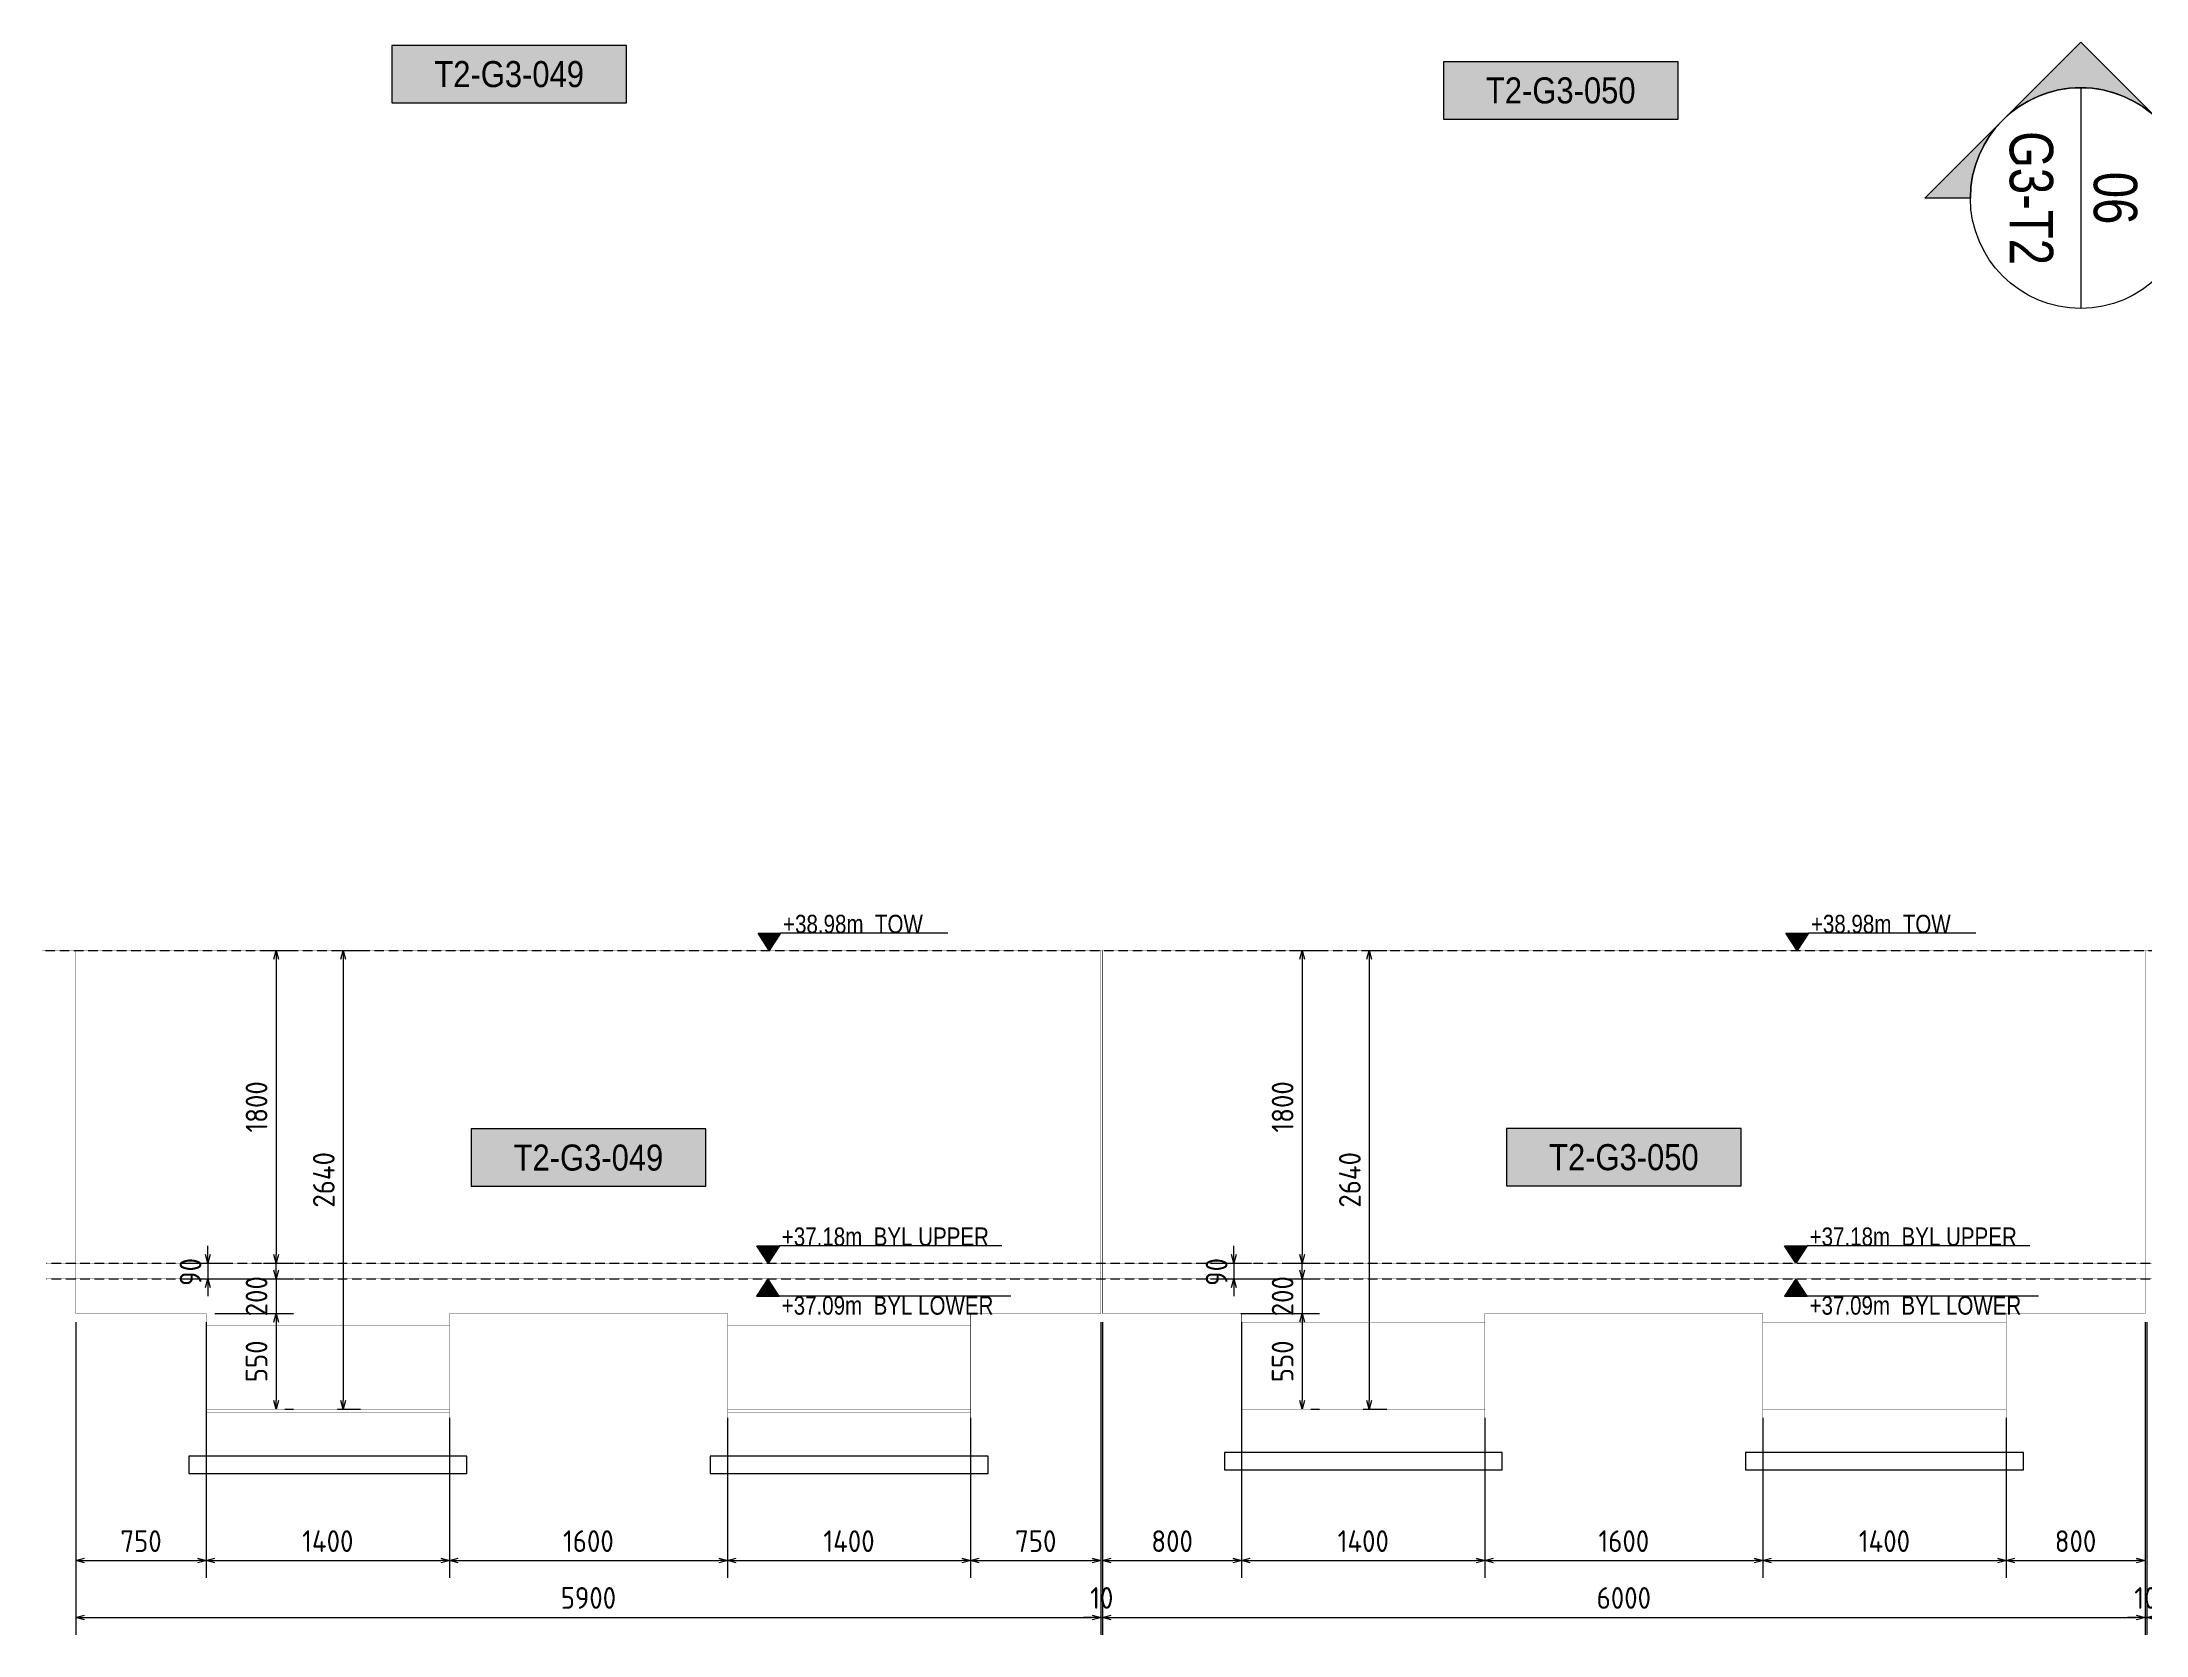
# Model space of a CAD drawing. Header units: centimetres. Extents: x -6122352 to 7132207, y -1694241 to 1947892.
# Drawn here: x 3381935 to 3394045, y 659516 to 668686 of the extents above; entities that cross this region are included whole.
import ezdxf
from ezdxf.enums import TextEntityAlignment as Align

# ---------------------------------------------------------------- set-up
doc = ezdxf.new("R2010")
doc.units = ezdxf.units.CM
doc.header["$MEASUREMENT"] = 0
doc.header["$PDMODE"] = 66
doc.header["$PDSIZE"] = 100
doc.linetypes.add('DASHED2', pattern=[0.375, 0.25, -0.125])
doc.linetypes.add('HIDDEN', pattern=[0.375, 0.25, -0.125])
for name, color, linetype in [('00-MI-DIM', 7, 'Continuous'), ('@MI-TYPE-01', 30, 'Continuous'), ('@MI-TYPE-02', 6, 'Continuous'), ('JML-Dimension', 1, 'Continuous'), ('PANEL-TAGS', 7, 'Continuous'), ('SECTION', 130, 'Continuous')]:
    doc.layers.add(name, color=color, linetype=linetype)
doc.styles.add('Arial Narrow', font='ARIALN.TTF', dxfattribs={"width": 0.95, "height": 500})
doc.styles.add('PANELTAG_STYLE', font='arial.ttf')
doc.styles.add('Schueco-BEMSTIL', font='isocpeur.ttf', dxfattribs={"width": 0.9})
doc.styles.add('txt-Pisa-std', font='arial.ttf', dxfattribs={"width": 0.8})
doc.dimstyles.new('MI- JWC-TXT-2.5 MM', dxfattribs={"dimscale": 1.5, "dimtxt": 2.5, "dimasz": 1, "dimexe": 2, "dimexo": 1, "dimgap": 1, "dimtad": 1, "dimdec": 0, "dimdsep": 46, "dimtxsty": 'Schueco-BEMSTIL', "dimblk": 'OPEN30', "dimcen": 0, "dimdle": 2, "dimclrd": 140, "dimclre": 8, "dimclrt": 40, "dimadec": 0, "dimazin": 2, "dimtfac": 1, "dimtdec": 0, "dimtix": 1, "dimtmove": 2, "dimatfit": 3, "dimldrblk": 'OPEN', "dimfxl": 2, "dimlwd": -1, "dimlwe": -1, "dimarcsym": 0})

# ---------------------------------------------------------------- blocks, each defined once
blk = doc.blocks.new('*U1871')
h = blk.add_hatch(color=94)
edge = h.paths.add_edge_path()
edge.add_line((0, -6.35), (0, -8.98))
edge.add_line((0, -8.98), (-8.98, 0))
edge.add_line((-8.98, 0), (0, 8.98))
edge.add_line((0, 8.98), (0, 6.35))
edge.add_arc((0, 0), 6.35, 90, 270)
at = {"color": 94}
blk.add_line((-6.35, 0), (6.35, 0), dxfattribs=at)
for points in [[(0, -6.35), (0, -8.98), (-8.98, 0), (0, 8.98), (0, 6.35, 1)], [(-4.49, 4.49, 0.414214), (-4.49, -4.49), (-8.98, 0), (-4.49, 4.49)]]:
    blk.add_lwpolyline(points, format="xyb", close=True)
blk.add_circle((0, 0), 6.35, dxfattribs=at)
at = {"style": 'Arial Narrow', "width": 0.95, "flags": 8}
blk.add_attdef('VIEWNUMBER', text='', height=2.5, dxfattribs=at).set_placement((0, 0), align=Align.BOTTOM_CENTER)
blk.add_attdef('SHEETNUMBER', text='', height=2.5, dxfattribs=at).set_placement((0, -1.59), align=Align.TOP_CENTER)
blk = doc.blocks.new('PANELTAG')
at = {"layer": 'PANEL-TAGS', "color": 1}
blk.add_lwpolyline([(-13.5, -3.3), (13.5, -3.3), (13.5, 3.3), (-13.5, 3.3)], close=True, dxfattribs=at)
at = {"layer": 'PANEL-TAGS', "color": 40, "true_color": 0xffd700}
blk.add_solid([(-13.5, -3.3), (13.5, -3.3), (-13.5, 3.3), (13.5, 3.3)], dxfattribs=at)
at = {"layer": 'PANEL-TAGS', "color": 5, "style": 'PANELTAG_STYLE', "width": 0.85}
blk.add_attdef('TAGNO', text='', height=3, dxfattribs=at).set_placement((0, 0), align=Align.MIDDLE)
blk = doc.blocks.new('*U2058')
at = {"layer": 'JML-Dimension'}
h = blk.add_hatch(color=10, dxfattribs=at)
h.dxf.hatch_style = 1
h.paths.add_polyline_path([(0, 0), (-1.54, 2.37), (1.54, 2.37)])
blk.add_line((24.31, 2.37), (1.54, 2.37), dxfattribs=at)
blk.add_lwpolyline([(0, 0), (-1.54, 2.37), (1.54, 2.37), (0, 0)], dxfattribs=at)
at = {"color": 5, "style": 'txt-Pisa-std', "width": 0.8}
blk.add_attdef('+0.0', text='', height=2.5, dxfattribs=at).set_placement((1.87, 2.37), align=Align.BOTTOM_LEFT)
blk = doc.blocks.new('_Open30')
at = {"color": 0, "linetype": 'ByBlock', "lineweight": -2}
for p, q in [((-1, 0.27), (0, 0)), ((0, 0), (-1, -0.27)), ((0, 0), (-1, 0))]:
    blk.add_line(p, q, dxfattribs=at)
blk = doc.blocks.new('*D2187')
at = {"layer": '@MI-TYPE-01', "color": 8, "transparency": 16777216}
for p, q in [((3383635, 663456), (3383769, 663456)), ((3383635, 660816), (3383769, 660816))]:
    blk.add_line(p, q, dxfattribs=at)
at = {"layer": '@MI-TYPE-01', "color": 140, "transparency": 16777216}
blk.add_line((3383669, 663406), (3383669, 660866), dxfattribs=at)
at = {"layer": 'Defpoints', "color": 0, "transparency": 16777216}
for p in [(3383585, 663456), (3383585, 660816), (3383669, 660816)]:
    blk.add_point(p, dxfattribs=at)
at = {"layer": '@MI-TYPE-01', "color": 140, "transparency": 16777216, "xscale": 50, "yscale": 50, "zscale": 50}
for p, rotation in [((3383669, 663456), 90), ((3383669, 660816), 270)]:
    blk.add_blockref('_Open30', p, dxfattribs=dict(at, rotation=rotation))
at = {"layer": '@MI-TYPE-01', "color": 40, "transparency": 16777216, "insert": (3383557, 662136), "char_height": 125, "attachment_point": 5, "rotation": 90, "style": 'Schueco-BEMSTIL'}
blk.add_mtext('2640', dxfattribs=at)
blk = doc.blocks.new('_Open')
at = {"color": 0, "linetype": 'ByBlock', "lineweight": -2}
for p, q in [((-1, 0.2), (0, 0)), ((-1, -0.2), (0, 0)), ((0, 0), (-1, 0))]:
    blk.add_line(p, q, dxfattribs=at)
blk = doc.blocks.new('*D2188')
at = {"layer": '@MI-TYPE-01', "color": 8, "transparency": 16777216}
for p, q in [((3383209, 663456), (3383382, 663456)), ((3383209, 661656), (3383382, 661656))]:
    blk.add_line(p, q, dxfattribs=at)
at = {"layer": '@MI-TYPE-01', "color": 140, "transparency": 16777216}
blk.add_line((3383282, 663406), (3383282, 661706), dxfattribs=at)
at = {"layer": 'Defpoints', "color": 0, "transparency": 16777216}
for p in [(3383159, 663456), (3383159, 661656), (3383282, 661656)]:
    blk.add_point(p, dxfattribs=at)
at = {"layer": '@MI-TYPE-01', "color": 140, "transparency": 16777216, "xscale": 50, "yscale": 50, "zscale": 50}
for p, rotation in [((3383282, 663456), 90), ((3383282, 661656), 270)]:
    blk.add_blockref('_Open30', p, dxfattribs=dict(at, rotation=rotation))
at = {"layer": '@MI-TYPE-01', "color": 40, "transparency": 16777216, "insert": (3383170, 662556), "char_height": 125, "attachment_point": 5, "rotation": 90, "style": 'Schueco-BEMSTIL'}
blk.add_mtext('1800', dxfattribs=at)
blk = doc.blocks.new('*D2189')
at = {"layer": '@MI-TYPE-01', "color": 140, "transparency": 16777216}
for p, q in [((3382890, 661706), (3382890, 661756)), ((3382890, 661656), (3382890, 661566)), ((3382890, 661516), (3382890, 661466))]:
    blk.add_line(p, q, dxfattribs=at)
at = {"layer": '@MI-TYPE-01', "color": 8, "transparency": 16777216}
for p, q in [((3382779, 661656), (3382990, 661656)), ((3382781, 661566), (3382990, 661566))]:
    blk.add_line(p, q, dxfattribs=at)
at = {"layer": 'Defpoints', "color": 0, "transparency": 16777216}
for p in [(3382729, 661656), (3382731, 661566), (3382890, 661566)]:
    blk.add_point(p, dxfattribs=at)
at = {"layer": '@MI-TYPE-01', "color": 140, "transparency": 16777216, "xscale": 50, "yscale": 50, "zscale": 50}
for p, rotation in [((3382890, 661656), 270), ((3382890, 661566), 90)]:
    blk.add_blockref('_Open30', p, dxfattribs=dict(at, rotation=rotation))
at = {"layer": '@MI-TYPE-01', "color": 40, "transparency": 16777216, "insert": (3382790, 661606), "char_height": 125, "attachment_point": 5, "rotation": 90, "style": 'Schueco-BEMSTIL'}
blk.add_mtext('90', dxfattribs=at)
blk = doc.blocks.new('*D2190')
at = {"layer": '@MI-TYPE-01', "color": 8, "transparency": 16777216}
for p, q in [((3382781, 661566), (3383382, 661566)), ((3382930, 661366), (3383382, 661366))]:
    blk.add_line(p, q, dxfattribs=at)
at = {"layer": '@MI-TYPE-01', "color": 140, "transparency": 16777216}
for p, q in [((3383282, 661616), (3383282, 661666)), ((3383282, 661566), (3383282, 661366)), ((3383282, 661316), (3383282, 661266))]:
    blk.add_line(p, q, dxfattribs=at)
at = {"layer": 'Defpoints', "color": 0, "transparency": 16777216}
for p in [(3382731, 661566), (3382880, 661366), (3383282, 661366)]:
    blk.add_point(p, dxfattribs=at)
at = {"layer": '@MI-TYPE-01', "color": 140, "transparency": 16777216, "xscale": 50, "yscale": 50, "zscale": 50}
for p, rotation in [((3383282, 661566), 270), ((3383282, 661366), 90)]:
    blk.add_blockref('_Open30', p, dxfattribs=dict(at, rotation=rotation))
at = {"layer": '@MI-TYPE-01', "color": 40, "transparency": 16777216, "insert": (3383170, 661466), "char_height": 125, "attachment_point": 5, "rotation": 90, "style": 'Schueco-BEMSTIL'}
blk.add_mtext('200', dxfattribs=at)
blk = doc.blocks.new('*D2191')
at = {"layer": '@MI-TYPE-01', "color": 8, "transparency": 16777216}
for p, q in [((3382930, 661366), (3383382, 661366)), ((3383332, 660816), (3383382, 660816))]:
    blk.add_line(p, q, dxfattribs=at)
at = {"layer": '@MI-TYPE-01', "color": 140, "transparency": 16777216}
blk.add_line((3383282, 661316), (3383282, 660866), dxfattribs=at)
at = {"layer": 'Defpoints', "color": 0, "transparency": 16777216}
for p in [(3382880, 661366), (3383282, 660816), (3383282, 660816)]:
    blk.add_point(p, dxfattribs=at)
at = {"layer": '@MI-TYPE-01', "color": 140, "transparency": 16777216, "xscale": 50, "yscale": 50, "zscale": 50}
for p, rotation in [((3383282, 661366), 90), ((3383282, 660816), 270)]:
    blk.add_blockref('_Open30', p, dxfattribs=dict(at, rotation=rotation))
at = {"layer": '@MI-TYPE-01', "color": 40, "transparency": 16777216, "insert": (3383170, 661091), "char_height": 125, "attachment_point": 5, "rotation": 90, "style": 'Schueco-BEMSTIL'}
blk.add_mtext('550', dxfattribs=at)
blk = doc.blocks.new('*D2192')
at = {"layer": '@MI-TYPE-01', "color": 8, "transparency": 16777216}
for p, q in [((3382130, 661316), (3382130, 659844)), ((3382880, 661316), (3382880, 659844))]:
    blk.add_line(p, q, dxfattribs=at)
at = {"layer": '@MI-TYPE-01', "color": 140, "transparency": 16777216}
blk.add_line((3382180, 659944), (3382830, 659944), dxfattribs=at)
at = {"layer": 'Defpoints', "color": 0, "transparency": 16777216}
for p in [(3382130, 661366), (3382880, 661366), (3382880, 659944)]:
    blk.add_point(p, dxfattribs=at)
at = {"layer": '@MI-TYPE-01', "color": 140, "transparency": 16777216, "xscale": 50, "yscale": 50, "zscale": 50, "rotation": 180}
blk.add_blockref('_Open30', (3382130, 659944), dxfattribs=at)
at = {"layer": '@MI-TYPE-01', "color": 140, "transparency": 16777216, "xscale": 50, "yscale": 50, "zscale": 50}
blk.add_blockref('_Open30', (3382880, 659944), dxfattribs=at)
at = {"layer": '@MI-TYPE-01', "color": 40, "transparency": 16777216, "insert": (3382505, 660056), "char_height": 125, "attachment_point": 5, "style": 'Schueco-BEMSTIL'}
blk.add_mtext('750', dxfattribs=at)
blk = doc.blocks.new('*D2193')
at = {"layer": '@MI-TYPE-01', "color": 8, "transparency": 16777216}
for p, q in [((3382880, 661316), (3382880, 659844)), ((3384280, 660766), (3384280, 659844))]:
    blk.add_line(p, q, dxfattribs=at)
at = {"layer": '@MI-TYPE-01', "color": 140, "transparency": 16777216}
blk.add_line((3382930, 659944), (3384230, 659944), dxfattribs=at)
at = {"layer": 'Defpoints', "color": 0, "transparency": 16777216}
for p in [(3382880, 661366), (3384280, 660816), (3384280, 659944)]:
    blk.add_point(p, dxfattribs=at)
at = {"layer": '@MI-TYPE-01', "color": 140, "transparency": 16777216, "xscale": 50, "yscale": 50, "zscale": 50, "rotation": 180}
blk.add_blockref('_Open30', (3382880, 659944), dxfattribs=at)
at = {"layer": '@MI-TYPE-01', "color": 140, "transparency": 16777216, "xscale": 50, "yscale": 50, "zscale": 50}
blk.add_blockref('_Open30', (3384280, 659944), dxfattribs=at)
at = {"layer": '@MI-TYPE-01', "color": 40, "transparency": 16777216, "insert": (3383580, 660056), "char_height": 125, "attachment_point": 5, "style": 'Schueco-BEMSTIL'}
blk.add_mtext('1400', dxfattribs=at)
blk = doc.blocks.new('*D2194')
at = {"layer": '@MI-TYPE-01', "color": 8, "transparency": 16777216}
for p, q in [((3384280, 660766), (3384280, 659844)), ((3385880, 660766), (3385880, 659844))]:
    blk.add_line(p, q, dxfattribs=at)
at = {"layer": '@MI-TYPE-01', "color": 140, "transparency": 16777216}
blk.add_line((3384330, 659944), (3385830, 659944), dxfattribs=at)
at = {"layer": 'Defpoints', "color": 0, "transparency": 16777216}
for p in [(3384280, 660816), (3385880, 660816), (3385880, 659944)]:
    blk.add_point(p, dxfattribs=at)
at = {"layer": '@MI-TYPE-01', "color": 140, "transparency": 16777216, "xscale": 50, "yscale": 50, "zscale": 50, "rotation": 180}
blk.add_blockref('_Open30', (3384280, 659944), dxfattribs=at)
at = {"layer": '@MI-TYPE-01', "color": 140, "transparency": 16777216, "xscale": 50, "yscale": 50, "zscale": 50}
blk.add_blockref('_Open30', (3385880, 659944), dxfattribs=at)
at = {"layer": '@MI-TYPE-01', "color": 40, "transparency": 16777216, "insert": (3385080, 660056), "char_height": 125, "attachment_point": 5, "style": 'Schueco-BEMSTIL'}
blk.add_mtext('1600', dxfattribs=at)
blk = doc.blocks.new('*D2195')
at = {"layer": '@MI-TYPE-01', "color": 8, "transparency": 16777216}
for p, q in [((3385880, 660766), (3385880, 659844)), ((3387280, 660766), (3387280, 659844))]:
    blk.add_line(p, q, dxfattribs=at)
at = {"layer": '@MI-TYPE-01', "color": 140, "transparency": 16777216}
blk.add_line((3385930, 659944), (3387230, 659944), dxfattribs=at)
at = {"layer": 'Defpoints', "color": 0, "transparency": 16777216}
for p in [(3385880, 660816), (3387280, 660816), (3387280, 659944)]:
    blk.add_point(p, dxfattribs=at)
at = {"layer": '@MI-TYPE-01', "color": 140, "transparency": 16777216, "xscale": 50, "yscale": 50, "zscale": 50, "rotation": 180}
blk.add_blockref('_Open30', (3385880, 659944), dxfattribs=at)
at = {"layer": '@MI-TYPE-01', "color": 140, "transparency": 16777216, "xscale": 50, "yscale": 50, "zscale": 50}
blk.add_blockref('_Open30', (3387280, 659944), dxfattribs=at)
at = {"layer": '@MI-TYPE-01', "color": 40, "transparency": 16777216, "insert": (3386580, 660056), "char_height": 125, "attachment_point": 5, "style": 'Schueco-BEMSTIL'}
blk.add_mtext('1400', dxfattribs=at)
blk = doc.blocks.new('*D2196')
at = {"layer": '@MI-TYPE-01', "color": 8, "transparency": 16777216}
for p, q in [((3388030, 661316), (3388030, 659844)), ((3387280, 660766), (3387280, 659844))]:
    blk.add_line(p, q, dxfattribs=at)
at = {"layer": '@MI-TYPE-01', "color": 140, "transparency": 16777216}
blk.add_line((3387330, 659944), (3387980, 659944), dxfattribs=at)
at = {"layer": 'Defpoints', "color": 0, "transparency": 16777216}
for p in [(3388030, 661366), (3387280, 660816), (3388030, 659944)]:
    blk.add_point(p, dxfattribs=at)
at = {"layer": '@MI-TYPE-01', "color": 140, "transparency": 16777216, "xscale": 50, "yscale": 50, "zscale": 50, "rotation": 180}
blk.add_blockref('_Open30', (3387280, 659944), dxfattribs=at)
at = {"layer": '@MI-TYPE-01', "color": 140, "transparency": 16777216, "xscale": 50, "yscale": 50, "zscale": 50}
blk.add_blockref('_Open30', (3388030, 659944), dxfattribs=at)
at = {"layer": '@MI-TYPE-01', "color": 40, "transparency": 16777216, "insert": (3387655, 660056), "char_height": 125, "attachment_point": 5, "style": 'Schueco-BEMSTIL'}
blk.add_mtext('750', dxfattribs=at)
blk = doc.blocks.new('*D2197')
at = {"layer": '@MI-TYPE-01', "color": 8, "transparency": 16777216}
for p, q in [((3382130, 661316), (3382130, 659516)), ((3388030, 661316), (3388030, 659516))]:
    blk.add_line(p, q, dxfattribs=at)
at = {"layer": '@MI-TYPE-01', "color": 140, "transparency": 16777216}
blk.add_line((3382180, 659616), (3387980, 659616), dxfattribs=at)
at = {"layer": 'Defpoints', "color": 0, "transparency": 16777216}
for p in [(3382130, 661366), (3388030, 661366), (3388030, 659616)]:
    blk.add_point(p, dxfattribs=at)
at = {"layer": '@MI-TYPE-01', "color": 140, "transparency": 16777216, "xscale": 50, "yscale": 50, "zscale": 50, "rotation": 180}
blk.add_blockref('_Open30', (3382130, 659616), dxfattribs=at)
at = {"layer": '@MI-TYPE-01', "color": 140, "transparency": 16777216, "xscale": 50, "yscale": 50, "zscale": 50}
blk.add_blockref('_Open30', (3388030, 659616), dxfattribs=at)
at = {"layer": '@MI-TYPE-01', "color": 40, "transparency": 16777216, "insert": (3385080, 659729), "char_height": 125, "attachment_point": 5, "style": 'Schueco-BEMSTIL'}
blk.add_mtext('5900', dxfattribs=at)
blk = doc.blocks.new('*D2198')
at = {"layer": '@MI-TYPE-01', "color": 8, "transparency": 16777216}
for p, q in [((3388040, 661316), (3388040, 659844)), ((3388840, 661316), (3388840, 659844))]:
    blk.add_line(p, q, dxfattribs=at)
at = {"layer": '@MI-TYPE-01', "color": 140, "transparency": 16777216}
blk.add_line((3388090, 659944), (3388790, 659944), dxfattribs=at)
at = {"layer": 'Defpoints', "color": 0, "transparency": 16777216}
for p in [(3388040, 661366), (3388840, 661366), (3388840, 659944)]:
    blk.add_point(p, dxfattribs=at)
at = {"layer": '@MI-TYPE-01', "color": 140, "transparency": 16777216, "xscale": 50, "yscale": 50, "zscale": 50, "rotation": 180}
blk.add_blockref('_Open30', (3388040, 659944), dxfattribs=at)
at = {"layer": '@MI-TYPE-01', "color": 140, "transparency": 16777216, "xscale": 50, "yscale": 50, "zscale": 50}
blk.add_blockref('_Open30', (3388840, 659944), dxfattribs=at)
at = {"layer": '@MI-TYPE-01', "color": 40, "transparency": 16777216, "insert": (3388440, 660056), "char_height": 125, "attachment_point": 5, "style": 'Schueco-BEMSTIL'}
blk.add_mtext('800', dxfattribs=at)
blk = doc.blocks.new('*D2199')
at = {"layer": '@MI-TYPE-01', "color": 8, "transparency": 16777216}
for p, q in [((3388840, 661316), (3388840, 659844)), ((3390240, 660766), (3390240, 659844))]:
    blk.add_line(p, q, dxfattribs=at)
at = {"layer": '@MI-TYPE-01', "color": 140, "transparency": 16777216}
blk.add_line((3388890, 659944), (3390190, 659944), dxfattribs=at)
at = {"layer": 'Defpoints', "color": 0, "transparency": 16777216}
for p in [(3388840, 661366), (3390240, 660816), (3390240, 659944)]:
    blk.add_point(p, dxfattribs=at)
at = {"layer": '@MI-TYPE-01', "color": 140, "transparency": 16777216, "xscale": 50, "yscale": 50, "zscale": 50, "rotation": 180}
blk.add_blockref('_Open30', (3388840, 659944), dxfattribs=at)
at = {"layer": '@MI-TYPE-01', "color": 140, "transparency": 16777216, "xscale": 50, "yscale": 50, "zscale": 50}
blk.add_blockref('_Open30', (3390240, 659944), dxfattribs=at)
at = {"layer": '@MI-TYPE-01', "color": 40, "transparency": 16777216, "insert": (3389540, 660056), "char_height": 125, "attachment_point": 5, "style": 'Schueco-BEMSTIL'}
blk.add_mtext('1400', dxfattribs=at)
blk = doc.blocks.new('*D2200')
at = {"layer": '@MI-TYPE-01', "color": 8, "transparency": 16777216}
for p, q in [((3390240, 660766), (3390240, 659844)), ((3391840, 660766), (3391840, 659844))]:
    blk.add_line(p, q, dxfattribs=at)
at = {"layer": '@MI-TYPE-01', "color": 140, "transparency": 16777216}
blk.add_line((3390290, 659944), (3391790, 659944), dxfattribs=at)
at = {"layer": 'Defpoints', "color": 0, "transparency": 16777216}
for p in [(3390240, 660816), (3391840, 660816), (3391840, 659944)]:
    blk.add_point(p, dxfattribs=at)
at = {"layer": '@MI-TYPE-01', "color": 140, "transparency": 16777216, "xscale": 50, "yscale": 50, "zscale": 50, "rotation": 180}
blk.add_blockref('_Open30', (3390240, 659944), dxfattribs=at)
at = {"layer": '@MI-TYPE-01', "color": 140, "transparency": 16777216, "xscale": 50, "yscale": 50, "zscale": 50}
blk.add_blockref('_Open30', (3391840, 659944), dxfattribs=at)
at = {"layer": '@MI-TYPE-01', "color": 40, "transparency": 16777216, "insert": (3391040, 660056), "char_height": 125, "attachment_point": 5, "style": 'Schueco-BEMSTIL'}
blk.add_mtext('1600', dxfattribs=at)
blk = doc.blocks.new('*D2169')
at = {"layer": '@MI-TYPE-01', "color": 8, "transparency": 16777216}
for p, q in [((3391840, 660766), (3391840, 659844)), ((3393240, 660766), (3393240, 659844))]:
    blk.add_line(p, q, dxfattribs=at)
at = {"layer": '@MI-TYPE-01', "color": 140, "transparency": 16777216}
blk.add_line((3391890, 659944), (3393190, 659944), dxfattribs=at)
at = {"layer": 'Defpoints', "color": 0, "transparency": 16777216}
for p in [(3391840, 660816), (3393240, 660816), (3393240, 659944)]:
    blk.add_point(p, dxfattribs=at)
at = {"layer": '@MI-TYPE-01', "color": 140, "transparency": 16777216, "xscale": 50, "yscale": 50, "zscale": 50, "rotation": 180}
blk.add_blockref('_Open30', (3391840, 659944), dxfattribs=at)
at = {"layer": '@MI-TYPE-01', "color": 140, "transparency": 16777216, "xscale": 50, "yscale": 50, "zscale": 50}
blk.add_blockref('_Open30', (3393240, 659944), dxfattribs=at)
at = {"layer": '@MI-TYPE-01', "color": 40, "transparency": 16777216, "insert": (3392540, 660056), "char_height": 125, "attachment_point": 5, "style": 'Schueco-BEMSTIL'}
blk.add_mtext('1400', dxfattribs=at)
blk = doc.blocks.new('*D2170')
at = {"layer": '@MI-TYPE-01', "color": 8, "transparency": 16777216}
for p, q in [((3394040, 661316), (3394040, 659844)), ((3393240, 660766), (3393240, 659844))]:
    blk.add_line(p, q, dxfattribs=at)
at = {"layer": '@MI-TYPE-01', "color": 140, "transparency": 16777216}
blk.add_line((3393290, 659944), (3393990, 659944), dxfattribs=at)
at = {"layer": 'Defpoints', "color": 0, "transparency": 16777216}
for p in [(3394040, 661366), (3393240, 660816), (3394040, 659944)]:
    blk.add_point(p, dxfattribs=at)
at = {"layer": '@MI-TYPE-01', "color": 140, "transparency": 16777216, "xscale": 50, "yscale": 50, "zscale": 50, "rotation": 180}
blk.add_blockref('_Open30', (3393240, 659944), dxfattribs=at)
at = {"layer": '@MI-TYPE-01', "color": 140, "transparency": 16777216, "xscale": 50, "yscale": 50, "zscale": 50}
blk.add_blockref('_Open30', (3394040, 659944), dxfattribs=at)
at = {"layer": '@MI-TYPE-01', "color": 40, "transparency": 16777216, "insert": (3393640, 660056), "char_height": 125, "attachment_point": 5, "style": 'Schueco-BEMSTIL'}
blk.add_mtext('800', dxfattribs=at)
blk = doc.blocks.new('*D2171')
at = {"layer": '@MI-TYPE-01', "color": 8, "transparency": 16777216}
for p, q in [((3388040, 661316), (3388040, 659516)), ((3394040, 661316), (3394040, 659516))]:
    blk.add_line(p, q, dxfattribs=at)
at = {"layer": '@MI-TYPE-01', "color": 140, "transparency": 16777216}
blk.add_line((3388090, 659616), (3393990, 659616), dxfattribs=at)
at = {"layer": 'Defpoints', "color": 0, "transparency": 16777216}
for p in [(3388040, 661366), (3394040, 661366), (3394040, 659616)]:
    blk.add_point(p, dxfattribs=at)
at = {"layer": '@MI-TYPE-01', "color": 140, "transparency": 16777216, "xscale": 50, "yscale": 50, "zscale": 50, "rotation": 180}
blk.add_blockref('_Open30', (3388040, 659616), dxfattribs=at)
at = {"layer": '@MI-TYPE-01', "color": 140, "transparency": 16777216, "xscale": 50, "yscale": 50, "zscale": 50}
blk.add_blockref('_Open30', (3394040, 659616), dxfattribs=at)
at = {"layer": '@MI-TYPE-01', "color": 40, "transparency": 16777216, "insert": (3391040, 659729), "char_height": 125, "attachment_point": 5, "style": 'Schueco-BEMSTIL'}
blk.add_mtext('6000', dxfattribs=at)
blk = doc.blocks.new('T2-ELE FT')
at = {"color": 12, "linetype": 'HIDDEN', "ltscale": 5, "const_width": 2}
blk.add_lwpolyline([(30306558, 1676366), (30306558, 1676866), (30307958, 1676866), (30307958, 1676366)], dxfattribs=at)
at = {"color": 12, "ltscale": 20, "const_width": 2}
blk.add_lwpolyline([(30306558, 1676366), (30307958, 1676366), (30307958, 1676116), (30306558, 1676116)], close=True, dxfattribs=at)
at = {"color": 8, "ltscale": 20}
blk.add_lwpolyline([(30306458, 1676116), (30308058, 1676116), (30308058, 1676016), (30306458, 1676016)], close=True, dxfattribs=at)
blk = doc.blocks.new('*D2184')
at = {"layer": '@MI-TYPE-01', "color": 8, "transparency": 16777216}
for p, q in [((3388030, 661316), (3388030, 659516)), ((3388040, 661316), (3388040, 659516))]:
    blk.add_line(p, q, dxfattribs=at)
at = {"layer": '@MI-TYPE-01', "color": 140, "transparency": 16777216}
for p, q in [((3387980, 659616), (3387930, 659616)), ((3388030, 659616), (3388040, 659616)), ((3388090, 659616), (3388140, 659616))]:
    blk.add_line(p, q, dxfattribs=at)
at = {"layer": 'Defpoints', "color": 0, "transparency": 16777216}
for p in [(3388030, 661366), (3388040, 661366), (3388040, 659616)]:
    blk.add_point(p, dxfattribs=at)
at = {"layer": '@MI-TYPE-01', "color": 140, "transparency": 16777216, "xscale": 50, "yscale": 50, "zscale": 50}
blk.add_blockref('_Open30', (3388030, 659616), dxfattribs=at)
at = {"layer": '@MI-TYPE-01', "color": 140, "transparency": 16777216, "xscale": 50, "yscale": 50, "zscale": 50, "rotation": 180}
blk.add_blockref('_Open30', (3388040, 659616), dxfattribs=at)
at = {"layer": '@MI-TYPE-01', "color": 40, "transparency": 16777216, "insert": (3388035, 659729), "char_height": 125, "attachment_point": 5, "style": 'Schueco-BEMSTIL'}
blk.add_mtext('10', dxfattribs=at)
blk = doc.blocks.new('*D2185')
at = {"layer": '@MI-TYPE-01', "color": 8, "transparency": 16777216}
for p, q in [((3394040, 661316), (3394040, 659516)), ((3394050, 661316), (3394050, 659516))]:
    blk.add_line(p, q, dxfattribs=at)
at = {"layer": '@MI-TYPE-01', "color": 140, "transparency": 16777216}
for p, q in [((3393990, 659616), (3393940, 659616)), ((3394040, 659616), (3394050, 659616)), ((3394100, 659616), (3394150, 659616))]:
    blk.add_line(p, q, dxfattribs=at)
at = {"layer": 'Defpoints', "color": 0, "transparency": 16777216}
for p in [(3394040, 661366), (3394050, 661366), (3394050, 659616)]:
    blk.add_point(p, dxfattribs=at)
at = {"layer": '@MI-TYPE-01', "color": 140, "transparency": 16777216, "xscale": 50, "yscale": 50, "zscale": 50}
blk.add_blockref('_Open30', (3394040, 659616), dxfattribs=at)
at = {"layer": '@MI-TYPE-01', "color": 140, "transparency": 16777216, "xscale": 50, "yscale": 50, "zscale": 50, "rotation": 180}
blk.add_blockref('_Open30', (3394050, 659616), dxfattribs=at)
at = {"layer": '@MI-TYPE-01', "color": 40, "transparency": 16777216, "insert": (3394045, 659729), "char_height": 125, "attachment_point": 5, "style": 'Schueco-BEMSTIL'}
blk.add_mtext('10', dxfattribs=at)
blk = doc.blocks.new('*U2056')
at = {"layer": 'JML-Dimension'}
h = blk.add_hatch(color=10, dxfattribs=at)
h.dxf.hatch_style = 1
h.paths.add_polyline_path([(0, 0), (-1.54, 2.37), (1.54, 2.37)])
blk.add_line((31.81, 2.37), (1.54, 2.37), dxfattribs=at)
blk.add_lwpolyline([(0, 0), (-1.54, 2.37), (1.54, 2.37), (0, 0)], dxfattribs=at)
at = {"color": 5, "style": 'txt-Pisa-std', "width": 0.8}
blk.add_attdef('+0.0', text='', height=2.5, dxfattribs=at).set_placement((1.87, 2.37), align=Align.BOTTOM_LEFT)
blk = doc.blocks.new('*U2057')
at = {"layer": 'JML-Dimension'}
h = blk.add_hatch(color=10, dxfattribs=at)
h.dxf.hatch_style = 1
h.paths.add_polyline_path([(0, 0), (-1.54, 2.37), (1.54, 2.37)])
blk.add_line((33.03, 2.37), (1.54, 2.37), dxfattribs=at)
blk.add_lwpolyline([(0, 0), (-1.54, 2.37), (1.54, 2.37), (0, 0)], dxfattribs=at)
at = {"color": 5, "style": 'txt-Pisa-std', "width": 0.8}
blk.add_attdef('+0.0', text='', height=2.5, dxfattribs=at).set_placement((1.87, 2.37), align=Align.BOTTOM_LEFT)
blk = doc.blocks.new('*D2164')
at = {"layer": '@MI-TYPE-01', "color": 8, "transparency": 16777216}
for p, q in [((3389540, 663456), (3389675, 663456)), ((3389540, 660816), (3389675, 660816))]:
    blk.add_line(p, q, dxfattribs=at)
at = {"layer": '@MI-TYPE-01', "color": 140, "transparency": 16777216}
blk.add_line((3389575, 663406), (3389575, 660866), dxfattribs=at)
at = {"layer": 'Defpoints', "color": 0, "transparency": 16777216}
for p in [(3389490, 663456), (3389490, 660816), (3389575, 660816)]:
    blk.add_point(p, dxfattribs=at)
at = {"layer": '@MI-TYPE-01', "color": 140, "transparency": 16777216, "xscale": 50, "yscale": 50, "zscale": 50}
for p, rotation in [((3389575, 663456), 90), ((3389575, 660816), 270)]:
    blk.add_blockref('_Open30', p, dxfattribs=dict(at, rotation=rotation))
at = {"layer": '@MI-TYPE-01', "color": 40, "transparency": 16777216, "insert": (3389463, 662136), "char_height": 125, "attachment_point": 5, "rotation": 90, "style": 'Schueco-BEMSTIL'}
blk.add_mtext('2640', dxfattribs=at)
blk = doc.blocks.new('*D2165')
at = {"layer": '@MI-TYPE-01', "color": 8, "transparency": 16777216}
for p, q in [((3389115, 663456), (3389288, 663456)), ((3389115, 661656), (3389288, 661656))]:
    blk.add_line(p, q, dxfattribs=at)
at = {"layer": '@MI-TYPE-01', "color": 140, "transparency": 16777216}
blk.add_line((3389188, 663406), (3389188, 661706), dxfattribs=at)
at = {"layer": 'Defpoints', "color": 0, "transparency": 16777216}
for p in [(3389065, 663456), (3389065, 661656), (3389188, 661656)]:
    blk.add_point(p, dxfattribs=at)
at = {"layer": '@MI-TYPE-01', "color": 140, "transparency": 16777216, "xscale": 50, "yscale": 50, "zscale": 50}
for p, rotation in [((3389188, 663456), 90), ((3389188, 661656), 270)]:
    blk.add_blockref('_Open30', p, dxfattribs=dict(at, rotation=rotation))
at = {"layer": '@MI-TYPE-01', "color": 40, "transparency": 16777216, "insert": (3389076, 662556), "char_height": 125, "attachment_point": 5, "rotation": 90, "style": 'Schueco-BEMSTIL'}
blk.add_mtext('1800', dxfattribs=at)
blk = doc.blocks.new('*D2166')
at = {"layer": '@MI-TYPE-01', "color": 140, "transparency": 16777216}
for p, q in [((3388796, 661706), (3388796, 661756)), ((3388796, 661656), (3388796, 661566)), ((3388796, 661516), (3388796, 661466))]:
    blk.add_line(p, q, dxfattribs=at)
at = {"layer": '@MI-TYPE-01', "color": 8, "transparency": 16777216}
for p, q in [((3388685, 661656), (3388896, 661656)), ((3388687, 661566), (3388896, 661566))]:
    blk.add_line(p, q, dxfattribs=at)
at = {"layer": 'Defpoints', "color": 0, "transparency": 16777216}
for p in [(3388635, 661656), (3388637, 661566), (3388796, 661566)]:
    blk.add_point(p, dxfattribs=at)
at = {"layer": '@MI-TYPE-01', "color": 140, "transparency": 16777216, "xscale": 50, "yscale": 50, "zscale": 50}
for p, rotation in [((3388796, 661656), 270), ((3388796, 661566), 90)]:
    blk.add_blockref('_Open30', p, dxfattribs=dict(at, rotation=rotation))
at = {"layer": '@MI-TYPE-01', "color": 40, "transparency": 16777216, "insert": (3388696, 661606), "char_height": 125, "attachment_point": 5, "rotation": 90, "style": 'Schueco-BEMSTIL'}
blk.add_mtext('90', dxfattribs=at)
blk = doc.blocks.new('*D2167')
at = {"layer": '@MI-TYPE-01', "color": 8, "transparency": 16777216}
for p, q in [((3388687, 661566), (3389288, 661566)), ((3388836, 661366), (3389288, 661366))]:
    blk.add_line(p, q, dxfattribs=at)
at = {"layer": '@MI-TYPE-01', "color": 140, "transparency": 16777216}
for p, q in [((3389188, 661616), (3389188, 661666)), ((3389188, 661566), (3389188, 661366)), ((3389188, 661316), (3389188, 661266))]:
    blk.add_line(p, q, dxfattribs=at)
at = {"layer": 'Defpoints', "color": 0, "transparency": 16777216}
for p in [(3388637, 661566), (3388786, 661366), (3389188, 661366)]:
    blk.add_point(p, dxfattribs=at)
at = {"layer": '@MI-TYPE-01', "color": 140, "transparency": 16777216, "xscale": 50, "yscale": 50, "zscale": 50}
for p, rotation in [((3389188, 661566), 270), ((3389188, 661366), 90)]:
    blk.add_blockref('_Open30', p, dxfattribs=dict(at, rotation=rotation))
at = {"layer": '@MI-TYPE-01', "color": 40, "transparency": 16777216, "insert": (3389076, 661466), "char_height": 125, "attachment_point": 5, "rotation": 90, "style": 'Schueco-BEMSTIL'}
blk.add_mtext('200', dxfattribs=at)
blk = doc.blocks.new('*D2168')
at = {"layer": '@MI-TYPE-01', "color": 8, "transparency": 16777216}
for p, q in [((3388836, 661366), (3389288, 661366)), ((3389238, 660816), (3389288, 660816))]:
    blk.add_line(p, q, dxfattribs=at)
at = {"layer": '@MI-TYPE-01', "color": 140, "transparency": 16777216}
blk.add_line((3389188, 661316), (3389188, 660866), dxfattribs=at)
at = {"layer": 'Defpoints', "color": 0, "transparency": 16777216}
for p in [(3388786, 661366), (3389188, 660816), (3389188, 660816)]:
    blk.add_point(p, dxfattribs=at)
at = {"layer": '@MI-TYPE-01', "color": 140, "transparency": 16777216, "xscale": 50, "yscale": 50, "zscale": 50}
for p, rotation in [((3389188, 661366), 90), ((3389188, 660816), 270)]:
    blk.add_blockref('_Open30', p, dxfattribs=dict(at, rotation=rotation))
at = {"layer": '@MI-TYPE-01', "color": 40, "transparency": 16777216, "insert": (3389076, 661091), "char_height": 125, "attachment_point": 5, "rotation": 90, "style": 'Schueco-BEMSTIL'}
blk.add_mtext('550', dxfattribs=at)

msp = doc.modelspace()

# ---------------------------------------------------------------- linework, layer by layer
at = {"layer": '@MI-TYPE-01', "const_width": 2.5}
for points in [[(3382130.204, 663455.93334), (3388030.204, 663455.93334), (3388030.204, 661365.93338), (3387280.204, 661365.93338), (3387280.204, 660815.93338), (3385880.204, 660815.93338), (3385880.204, 661365.93338), (3384280.204, 661365.93338), (3384280.204, 660815.93338), (3382880.204, 660815.93338), (3382880.204, 661365.93338), (3382130.204, 661365.93338)], [(3388040.204, 663455.93334), (3394040.204, 663455.93334), (3394040.204, 661365.93338), (3393240.204, 661365.93338), (3393240.204, 660815.93338), (3391840.204, 660815.93338), (3391840.204, 661365.93338), (3390240.204, 661365.93338), (3390240.204, 660815.93338), (3388840.204, 660815.93338), (3388840.204, 661365.93338), (3388040.204, 661365.93338)]]:
    msp.add_lwpolyline(points, close=True, dxfattribs=at)
at = {"layer": '@MI-TYPE-02', "color": 160, "linetype": 'DASHED2', "ltscale": 5}
for points in [[(3381935.35401, 663455.93334), (3406060.204, 663455.93334)], [(3381960.54805, 661655.93338), (3406060.204, 661655.93338)], [(3381960.54805, 661565.93338), (3406060.204, 661565.93338)]]:
    msp.add_lwpolyline(points, dxfattribs=at)

# ---------------------------------------------------------------- block references
at = {"color": 2, "xscale": -1}
for p in [(33690838.36556, -1015569.94038), (33693838.36556, -1015569.94038), (33696798.57256, -1015549.94038), (33699798.36556, -1015549.94038)]:
    msp.add_blockref('T2-ELE FT', p, dxfattribs=at)
at = {"layer": '00-MI-DIM'}
ref = msp.add_blockref('*U1871', (3393669.94684, 667788.17959), dxfattribs=dict(at, xscale=100, yscale=100, zscale=100, rotation=270))
ref.add_attrib('VIEWNUMBER', '06', dxfattribs={"layer": '0', "height": 250, "rotation": 270, "style": 'Arial Narrow', "width": 0.95}).set_placement((3393669.94684, 667788.17959), align=Align.BOTTOM_CENTER)
ref.add_attrib('SHEETNUMBER', 'G3-T2', dxfattribs={"layer": '0', "height": 250, "rotation": 270, "style": 'Arial Narrow', "width": 0.95}).set_placement((3393511.19684, 667788.17959), align=Align.TOP_CENTER)
at = {"layer": 'PANEL-TAGS'}
ref = msp.add_blockref('PANELTAG', (3384623.97496, 668501.91067), dxfattribs=dict(at, xscale=50.00000000000001, yscale=50.00000000000001, zscale=50.00000000000001))
ref.add_attrib('TAGNO', 'T2-G3-049', dxfattribs={"color": 5, "height": 150, "style": 'PANELTAG_STYLE', "width": 0.85}).set_placement((3384623.97496, 668501.91067), align=Align.MIDDLE_CENTER)
ref = msp.add_blockref('PANELTAG', (3390676.91817, 668407.82155), dxfattribs=dict(at, xscale=50.00000000000001, yscale=50.00000000000001, zscale=50.00000000000001))
ref.add_attrib('TAGNO', 'T2-G3-050', dxfattribs={"color": 5, "height": 150, "style": 'PANELTAG_STYLE', "width": 0.85}).set_placement((3390676.91817, 668407.82155), align=Align.MIDDLE_CENTER)
ref = msp.add_blockref('PANELTAG', (3385080.204, 662264.383), dxfattribs=dict(at, xscale=50, yscale=50, zscale=50))
ref.add_attrib('TAGNO', 'T2-G3-049', dxfattribs={"color": 5, "height": 150, "style": 'PANELTAG_STYLE', "width": 0.85}).set_placement((3385080.204, 662264.383), align=Align.MIDDLE_CENTER)
ref = msp.add_blockref('PANELTAG', (3391040.204, 662266.55836), dxfattribs=dict(at, xscale=50, yscale=50, zscale=50))
ref.add_attrib('TAGNO', 'T2-G3-050', dxfattribs={"color": 5, "height": 150, "style": 'PANELTAG_STYLE', "width": 0.85}).set_placement((3391040.204, 662266.55836), align=Align.MIDDLE_CENTER)
at = {"layer": 'SECTION', "color": 6}
ref = msp.add_blockref('*U2058', (3386121.4248, 663455.93334), dxfattribs=dict(at, xscale=42.30147098076819, yscale=42.30147098076819, zscale=42.30147098076819))
ref.add_attrib('+0.0', '+38.98m  TOW', (3386200.55344, 663556.1904), dxfattribs={"layer": 'JML-Dimension', "color": 5, "height": 105.7536775, "style": 'txt-Pisa-std', "width": 0.8})
ref = msp.add_blockref('*U2058', (3392037.77161, 663455.93334), dxfattribs=dict(at, xscale=42.30147098076819, yscale=42.30147098076819, zscale=42.30147098076819))
ref.add_attrib('+0.0', '+38.98m  TOW', (3392116.90026, 663556.1904), dxfattribs={"layer": 'JML-Dimension', "color": 5, "height": 105.7536775, "style": 'txt-Pisa-std', "width": 0.8})
ref = msp.add_blockref('*U2056', (3386114.1313, 661655.93338), dxfattribs=dict(at, xscale=42.30147098076819, yscale=42.30147098076819, zscale=42.30147098076819))
ref.add_attrib('+0.0', '+37.18m  BYL UPPER', (3386193.25995, 661756.19045), dxfattribs={"layer": 'JML-Dimension', "color": 5, "height": 105.7536775, "style": 'txt-Pisa-std', "width": 0.8})
ref = msp.add_blockref('*U2056', (3392030.47812, 661655.93338), dxfattribs=dict(at, xscale=42.30147098076819, yscale=42.30147098076819, zscale=42.30147098076819))
ref.add_attrib('+0.0', '+37.18m  BYL UPPER', (3392109.60677, 661756.19045), dxfattribs={"layer": 'JML-Dimension', "color": 5, "height": 105.7536775, "style": 'txt-Pisa-std', "width": 0.8})
ref = msp.add_blockref('*U2057', (3386113.5913, 661565.93338), dxfattribs=dict(at, xscale=-42.30147098076819, yscale=42.30147098076819, zscale=42.30147098076819, rotation=180))
ref.add_attrib('+0.0', '+37.09m  BYL LOWER', (3386192.71995, 661359.92264), dxfattribs={"layer": 'JML-Dimension', "color": 5, "height": 105.7536775, "style": 'txt-Pisa-std', "width": 0.8})
ref = msp.add_blockref('*U2057', (3392029.93812, 661565.93338), dxfattribs=dict(at, xscale=-42.30147098076819, yscale=42.30147098076819, zscale=42.30147098076819, rotation=180))
ref.add_attrib('+0.0', '+37.09m  BYL LOWER', (3392109.06677, 661359.92264), dxfattribs={"layer": 'JML-Dimension', "color": 5, "height": 105.7536775, "style": 'txt-Pisa-std', "width": 0.8})

# ---------------------------------------------------------------- dimensions: what is measured, and where the dimension line sits
at = {"layer": '@MI-TYPE-01'}
for base, p1, p2, picture, middle in [((3383282.46204, 661655.93338), (3383159.14561, 663455.93334), (3383159.14561, 661655.93338), '*D2188', (3383169.96204, 662555.93336)), ((3383669.49155, 660815.93338), (3383584.61552, 663455.93334), (3383584.61552, 660815.93338), '*D2187', (3383556.99155, 662135.93336)), ((3389188.25751, 661655.93338), (3389064.94108, 663455.93334), (3389064.94108, 661655.93338), '*D2165', (3389075.75751, 662555.93336)), ((3389575.28702, 660815.93338), (3389490.411, 663455.93334), (3389490.411, 660815.93338), '*D2164', (3389462.78702, 662135.93336)), ((3383282.46204, 661365.93338), (3382731.25284, 661565.93338), (3382880.204, 661365.93338), '*D2190', (3383169.96204, 661465.93338)), ((3389188.25751, 661365.93338), (3388637.04831, 661565.93338), (3388785.99947, 661365.93338), '*D2167', (3389075.75751, 661465.93338)), ((3383282.46204, 660815.93338), (3382880.204, 661365.93338), (3383282.46204, 660815.93338), '*D2191', (3383169.96204, 661090.93338)), ((3389188.25751, 660815.93338), (3388785.99947, 661365.93338), (3389188.25751, 660815.93338), '*D2168', (3389075.75751, 661090.93338))]:
    dim = msp.add_linear_dim(base=base, p1=p1, p2=p2, angle=90, dimstyle='MI- JWC-TXT-2.5 MM', dxfattribs=at)
    dim.commit()
    dim.dimension.update_dxf_attribs({"geometry": picture, "text_midpoint": middle})
for base, p1, p2, picture, middle in [((3382889.88443, 661565.93338), (3382728.76091, 661655.93338), (3382731.25284, 661565.93338), '*D2189', (3382789.81057, 661605.93338)), ((3388795.6799, 661565.93338), (3388634.55638, 661655.93338), (3388637.04831, 661565.93338), '*D2166', (3388695.60605, 661605.93338))]:
    dim = msp.add_linear_dim(base=base, p1=p1, p2=p2, angle=90, dimstyle='MI- JWC-TXT-2.5 MM', dxfattribs=at)
    dim.commit()
    dim.dimension.update_dxf_attribs({"geometry": picture, "text_midpoint": middle, "dimtype": 160})
for base, p1, p2, picture, middle in [((3382880.204, 659943.58091), (3382130.204, 661365.93338), (3382880.204, 661365.93338), '*D2192', (3382505.204, 660056.08091)), ((3388030.204, 659616.10828), (3382130.204, 661365.93338), (3388030.204, 661365.93338), '*D2197', (3385080.204, 659728.60828)), ((3388040.204, 659616.10828), (3388030.204, 661365.93338), (3388040.204, 661365.93338), '*D2184', (3388035.204, 659728.60828)), ((3394050.204, 659616.10828), (3394040.204, 661365.93338), (3394050.204, 661365.93338), '*D2185', (3394045.204, 659728.60828))]:
    dim = msp.add_linear_dim(base=base, p1=p1, p2=p2, dimstyle='MI- JWC-TXT-2.5 MM', dxfattribs=at)
    dim.commit()
    dim.dimension.update_dxf_attribs({"geometry": picture, "text_midpoint": middle})
for base, p1, p2, picture, middle in [((3384280.204, 659943.58091), (3382880.204, 661365.93338), (3384280.204, 660815.93338), '*D2193', (3383580.204, 659943.58091)), ((3388030.204, 659943.58091), (3387280.204, 660815.93338), (3388030.204, 661365.93338), '*D2196', (3387655.204, 659943.58091)), ((3388840.204, 659943.58091), (3388040.204, 661365.93338), (3388840.204, 661365.93338), '*D2198', (3388440.204, 659943.58091)), ((3394040.204, 659616.10828), (3388040.204, 661365.93338), (3394040.204, 661365.93338), '*D2171', (3391040.204, 659616.10828)), ((3390240.204, 659943.58091), (3388840.204, 661365.93338), (3390240.204, 660815.93338), '*D2199', (3389540.204, 659943.58091)), ((3394040.204, 659943.58091), (3393240.204, 660815.93338), (3394040.204, 661365.93338), '*D2170', (3393640.204, 659943.58091)), ((3385880.204, 659943.58091), (3384280.204, 660815.93338), (3385880.204, 660815.93338), '*D2194', (3385080.204, 659943.58091)), ((3387280.204, 659943.58091), (3385880.204, 660815.93338), (3387280.204, 660815.93338), '*D2195', (3386580.204, 659943.58091)), ((3391840.204, 659943.58091), (3390240.204, 660815.93338), (3391840.204, 660815.93338), '*D2200', (3391040.204, 659943.58091)), ((3393240.204, 659943.58091), (3391840.204, 660815.93338), (3393240.204, 660815.93338), '*D2169', (3392540.204, 659943.58091))]:
    dim = msp.add_linear_dim(base=base, p1=p1, p2=p2, dimstyle='MI- JWC-TXT-2.5 MM', dxfattribs=at)
    dim.commit()
    dim.dimension.update_dxf_attribs({"geometry": picture, "text_midpoint": middle, "dimtype": 160})

doc.saveas('drawing.dxf')
